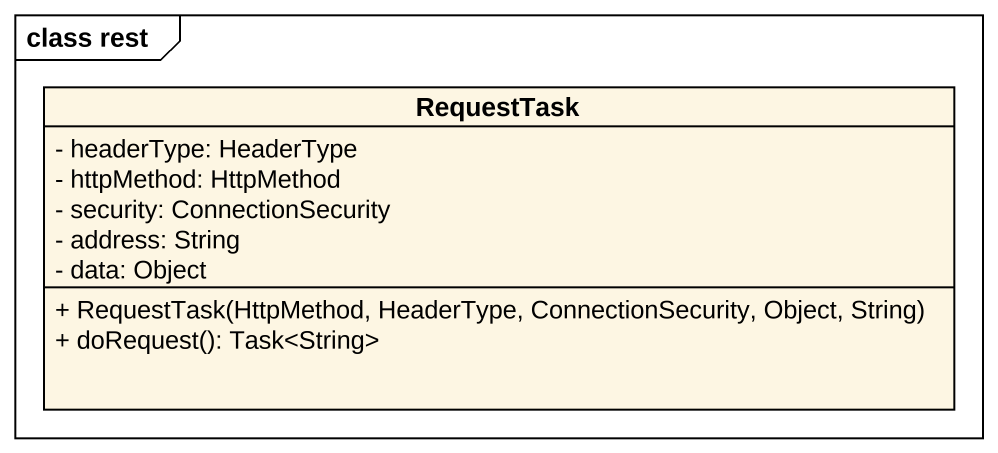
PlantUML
@startuml
mainframe class rest
hide circle
hide empty members
skinparam classAttributeIconSize 0
class RequestTask {
  - headerType: HeaderType
  - httpMethod: HttpMethod
  - security: ConnectionSecurity
  - address: String
  - data: Object
  + RequestTask(HttpMethod, HeaderType, ConnectionSecurity, Object, String)
  + doRequest(): Task<String>
}
@enduml
